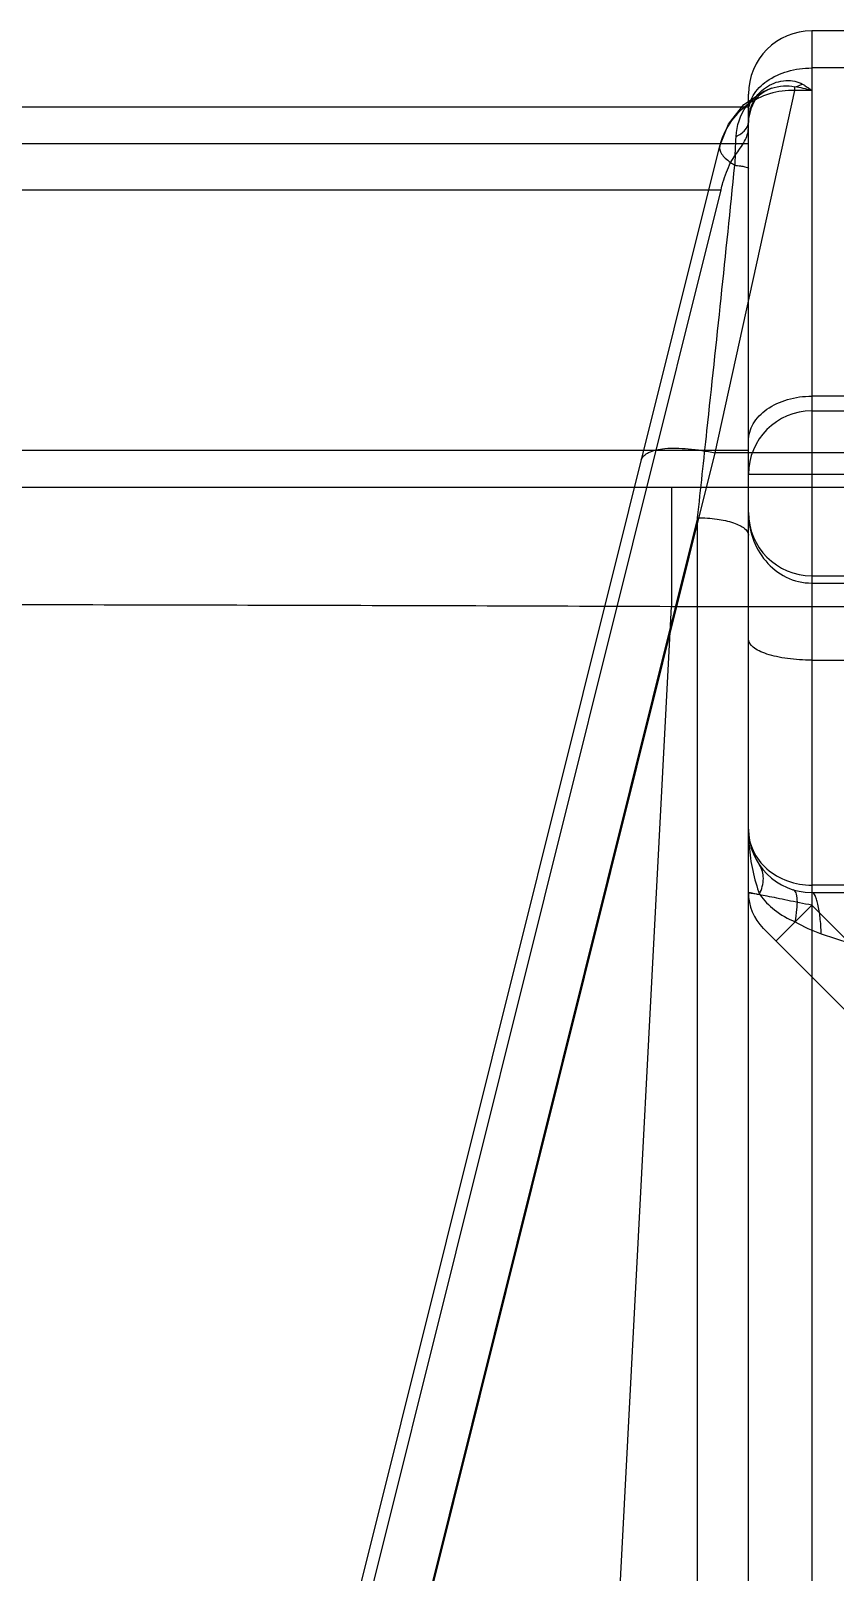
# Model space of a CAD drawing. Header units: millimetres. Extents: x 27275 to 28529, y -21406 to -20519.
# Drawn here: x 27855.06 to 27861.44, y -21137.61 to -21125.37 of the extents above; entities that cross this region are included whole.
import ezdxf

# ---------------------------------------------------------------- set-up
doc = ezdxf.new("R2010")
doc.units = ezdxf.units.MM
doc.header["$LTSCALE"] = 8
doc.layers.add('Cav-cor', color=30, linetype='Continuous')
doc.layers.add('WT', color=4, linetype='Continuous')

# ---------------------------------------------------------------- blocks, each defined once
blk = doc.blocks.new('20160902.185733')
at = {"layer": 'Cav-cor', "color": 241}
for p, q in [((-66.481, 33.5), (-75.652, 33.5)), ((-75.652, 33.5), (-75.652, 8.45)), ((-75.149, 33.205), (-75.652, 33.205)), ((-75.973, 33.044), (-75.973, 33.044)), ((-75.787, 33.027), (-75.787, 33.055)), ((-76.419, 30.149), (-75.787, 33.027)), ((-76.155, 8.953), (-76.155, 32.997)), ((-75.652, 33.027), (-75.787, 33.027)), ((-90.589, 32.897), (-76.155, 32.897)), ((-76.155, 32.831), (-76.155, 32.888)), ((-76.155, 32.604), (-87.214, 32.604)), ((-81.397, 12.474), (-76.383, 32.587)), ((-86.655, 32.239), (-76.372, 32.239)), ((-81.326, 12.371), (-76.372, 32.239)), ((-75.149, 30.6), (-75.652, 30.6)), ((-75.652, 30.482), (-64.544, 30.482)), ((-87.341, 30.172), (-76.155, 30.172)), ((-80.742, 12.809), (-76.419, 30.149)), ((-75.149, 30.149), (-76.419, 30.149)), ((-90.747, 29.879), (-52.532, 29.874)), ((-76.766, 29.879), (-76.766, 28.931)), ((-64.041, 29.979), (-76.155, 29.979)), ((-76.558, 29.635), (-80.894, 12.241)), ((-76.558, 9.658), (-76.558, 29.635)), ((-75.652, 29.174), (-75.149, 29.174)), ((-75.652, 29.116), (-75.149, 29.116)), ((-77.635, 12.348), (-76.766, 28.931)), ((-76.766, 28.931), (-66.513, 28.931)), ((-75.652, 28.504), (-75.149, 28.504)), ((-75.149, 26.717), (-75.652, 26.717)), ((-75.652, 26.559), (-75.937, 26.274)), ((-75.652, 26.659), (-75.149, 26.659)), ((-73.439, 24.345), (-75.652, 26.559)), ((-76.037, 26.375), (-73.12, 23.457)), ((-75.577, 26.332), (-75.35, 26.257))]:
    blk.add_line(p, q, dxfattribs=at)
for points in [[(-76.383, 32.588), (-76.314, 32.759), (-76.192, 32.914), (-76.035, 33.019), (-75.973, 33.044)], [(-75.973, 33.044), (-76.021, 33.022), (-76.066, 32.989), (-76.106, 32.943), (-76.137, 32.882), (-76.154, 32.804), (-76.155, 32.773)]]:
    blk.add_lwpolyline(points, dxfattribs=at)
for centre, radius, start, end in [((-75.652, 32.997), 0.503, 90, 180), ((-76.047, 31.5), 1.577, 75.5154, 80.5386), ((-76.003, 32.314), 0.326, 142.0196, 154.1641), ((-70.046, 32.22), 6.221, 177.2897, 178.0378), ((-75.652, 29.979), 0.503, 90, 180), ((-75.652, 29.677), 0.503, 180, 270), ((-75.652, 27.162), 0.503, 180, 270), ((-75.753, 26.659), 0.402, 180, 225)]:
    blk.add_arc(centre, radius, start, end, dxfattribs=at)
for points, knots in [([(-76.155, 32.849), (-76.155, 32.897), (-76.125, 32.998), (-76.007, 33.114), (-75.843, 33.188), (-75.717, 33.205), (-75.652, 33.205)], [0, 0, 0, 0, 0.209467, 0.444656, 0.71203, 1, 1, 1, 1]), ([(-76.253, 32.66), (-76.249, 32.745), (-76.206, 32.874), (-76.086, 32.993), (-76.011, 33.031), (-75.973, 33.044)], [0, 0, 0, 0, 0.508219, 0.754806, 1, 1, 1, 1]), ([(-76.155, 32.774), (-76.155, 32.832), (-76.129, 32.947), (-76.013, 33.069), (-75.885, 33.11), (-75.788, 33.103), (-75.743, 33.088), (-75.725, 33.076)], [0, 0, 0, 0, 0.280156, 0.535726, 0.77881, 0.894492, 1, 1, 1, 1]), ([(-75.973, 33.044), (-75.942, 33.054), (-75.88, 33.067), (-75.816, 33.063), (-75.787, 33.055)], [0, 0, 0, 0, 0.519787, 1, 1, 1, 1]), ([(-75.787, 33.055), (-75.772, 33.059), (-75.752, 33.066), (-75.732, 33.076), (-75.727, 33.078)], [0, 0, 0, 0, 0.743446, 1, 1, 1, 1]), ([(-75.725, 33.076), (-75.718, 33.073), (-75.694, 33.057), (-75.67, 33.04), (-75.652, 33.027)], [0, 0, 0, 0, 0.241975, 1, 1, 1, 1]), ([(-75.787, 33.027), (-75.92, 33.032), (-76.128, 32.968), (-76.312, 32.774), (-76.367, 32.651), (-76.383, 32.588)], [0, 0, 0, 0, 0.502296, 0.752462, 1, 1, 1, 1]), ([(-76.26, 32.514), (-76.233, 32.549), (-76.185, 32.613), (-76.155, 32.69), (-76.155, 32.726)], [0, 0, 0, 0, 0.55495, 1, 1, 1, 1]), ([(-76.253, 32.66), (-76.226, 32.674), (-76.181, 32.701), (-76.155, 32.752), (-76.155, 32.774)], [0, 0, 0, 0, 0.577653, 1, 1, 1, 1]), ([(-76.383, 32.587), (-76.388, 32.566), (-76.374, 32.527), (-76.337, 32.487), (-76.311, 32.466), (-76.296, 32.455)], [0, 0, 0, 0, 0.391222, 0.665281, 1, 1, 1, 1]), ([(-76.26, 32.514), (-76.259, 32.527), (-76.257, 32.575), (-76.255, 32.624), (-76.253, 32.66)], [0, 0, 0, 0, 0.256006, 1, 1, 1, 1]), ([(-76.558, 29.635), (-76.533, 29.865), (-76.433, 30.797), (-76.334, 31.73), (-76.263, 32.433)], [0, 0, 0, 0, 0.246478, 1, 1, 1, 1]), ([(-76.372, 32.239), (-76.368, 32.258), (-76.348, 32.332), (-76.321, 32.404), (-76.296, 32.455)], [0, 0, 0, 0, 0.259235, 1, 1, 1, 1]), ([(-76.263, 32.433), (-76.248, 32.432), (-76.221, 32.429), (-76.187, 32.422), (-76.167, 32.417), (-76.155, 32.411), (-76.155, 32.407)], [0, 0, 0, 0, 0.409882, 0.7166, 0.91136, 1, 1, 1, 1]), ([(-76.155, 30.244), (-76.155, 30.291), (-76.125, 30.392), (-76.007, 30.508), (-75.843, 30.583), (-75.717, 30.6), (-75.652, 30.6)], [0, 0, 0, 0, 0.209467, 0.444656, 0.71203, 1, 1, 1, 1]), ([(-77.005, 30.093), (-76.998, 30.12), (-76.954, 30.154), (-76.886, 30.175), (-76.813, 30.186), (-76.727, 30.188), (-76.593, 30.181), (-76.489, 30.164), (-76.419, 30.149)], [0, 0, 0, 0, 0.133582, 0.230813, 0.350568, 0.491253, 0.649578, 1, 1, 1, 1]), ([(-76.558, 29.635), (-76.506, 29.635), (-76.41, 29.628), (-76.298, 29.605), (-76.225, 29.576), (-76.18, 29.55), (-76.155, 29.517), (-76.155, 29.497)], [0, 0, 0, 0, 0.344873, 0.644087, 0.76515, 0.863864, 1, 1, 1, 1]), ([(-76.155, 29.677), (-76.155, 29.608), (-76.132, 29.468), (-76.028, 29.283), (-75.862, 29.149), (-75.722, 29.116), (-75.652, 29.116)], [0, 0, 0, 0, 0.250065, 0.500092, 0.750002, 1, 1, 1, 1]), ([(-91.746, 28.931), (-91.746, 28.932), (-91.743, 28.932), (-91.741, 28.933), (-91.735, 28.933), (-91.723, 28.934), (-91.702, 28.935), (-91.67, 28.936), (-91.63, 28.937), (-91.581, 28.938), (-91.522, 28.939), (-91.427, 28.941), (-91.285, 28.942), (-91.09, 28.944), (-90.859, 28.946), (-90.595, 28.947), (-90.297, 28.948), (-89.836, 28.95), (-89.182, 28.952), (-88.31, 28.953), (-87.326, 28.953), (-86.24, 28.952), (-85.063, 28.951), (-83.806, 28.95), (-82.005, 28.946), (-79.651, 28.941), (-77.74, 28.935), (-76.766, 28.931)], [0, 0, 0, 0, 0.000088, 0.00032, 0.000701, 0.00123, 0.002739, 0.004845, 0.00755, 0.010851, 0.014748, 0.019237, 0.029982, 0.043062, 0.058448, 0.0761, 0.095978, 0.118036, 0.16847, 0.22692, 0.292822, 0.365541, 0.444376, 0.528564, 0.617292, 0.8049, 1, 1, 1, 1]), ([(-75.652, 28.504), (-75.717, 28.504), (-75.811, 28.51), (-75.929, 28.53), (-76.005, 28.55), (-76.068, 28.575), (-76.124, 28.607), (-76.155, 28.647), (-76.155, 28.672)], [0, 0, 0, 0, 0.34609, 0.50463, 0.646348, 0.767424, 0.865812, 1, 1, 1, 1]), ([(-76.155, 27.162), (-76.155, 27.104), (-76.128, 26.984), (-76.014, 26.836), (-75.847, 26.74), (-75.717, 26.717), (-75.652, 26.717)], [0, 0, 0, 0, 0.235641, 0.479938, 0.735975, 1, 1, 1, 1]), ([(-76.155, 27.162), (-76.155, 27.118), (-76.148, 26.942), (-76.112, 26.766), (-76.065, 26.643)], [0, 0, 0, 0, 0.249441, 1, 1, 1, 1]), ([(-76.067, 26.646), (-76.049, 26.685), (-76.025, 26.764), (-76.046, 26.847), (-76.067, 26.878)], [0, 0, 0, 0, 0.541531, 1, 1, 1, 1]), ([(-75.784, 26.427), (-75.778, 26.459), (-75.769, 26.518), (-75.765, 26.587), (-75.77, 26.632), (-75.776, 26.659), (-75.788, 26.678), (-75.798, 26.681)], [0, 0, 0, 0, 0.373611, 0.672636, 0.787884, 0.879226, 1, 1, 1, 1]), ([(-76.155, 26.659), (-76.155, 26.66), (-76.152, 26.658), (-76.149, 26.658), (-76.141, 26.656), (-76.131, 26.655), (-76.118, 26.653), (-76.096, 26.649), (-76.077, 26.646), (-76.065, 26.643)], [0, 0, 0, 0, 0.01614, 0.064615, 0.145004, 0.256906, 0.39972, 0.572136, 1, 1, 1, 1]), ([(-75.652, 26.559), (-75.685, 26.565), (-75.748, 26.577), (-75.841, 26.596), (-75.926, 26.614), (-76.002, 26.629), (-76.057, 26.64), (-76.093, 26.647), (-76.115, 26.651), (-76.132, 26.655), (-76.143, 26.657), (-76.15, 26.658), (-76.152, 26.658), (-76.156, 26.66), (-76.155, 26.659)], [0, 0, 0, 0, 0.192833, 0.379418, 0.551842, 0.703636, 0.828903, 0.880001, 0.922608, 0.956174, 0.980404, 0.988951, 0.995084, 1, 1, 1, 1]), ([(-76.065, 26.643), (-76.032, 26.597), (-75.947, 26.512), (-75.843, 26.45), (-75.784, 26.427)], [0, 0, 0, 0, 0.471199, 1, 1, 1, 1]), ([(-75.577, 26.332), (-75.578, 26.375), (-75.584, 26.454), (-75.597, 26.545), (-75.613, 26.604), (-75.625, 26.635), (-75.64, 26.659), (-75.652, 26.659)], [0, 0, 0, 0, 0.376717, 0.687017, 0.806034, 0.897412, 1, 1, 1, 1])]:
    blk.add_open_spline(points, degree=3, knots=knots, dxfattribs=at)
for points in [[(-76.296, 32.455), (-76.286, 32.448), (-76.274, 32.44), (-76.263, 32.433)], [(-75.784, 26.427), (-75.718, 26.389), (-75.649, 26.356), (-75.577, 26.332)]]:
    blk.add_open_spline(points, degree=3, dxfattribs=at)

msp = doc.modelspace()

# ---------------------------------------------------------------- block references
at = {"layer": 'WT'}
msp.add_blockref('20160902.185733', (27936.905, -21158.871), dxfattribs=at)

doc.saveas('drawing.dxf')
